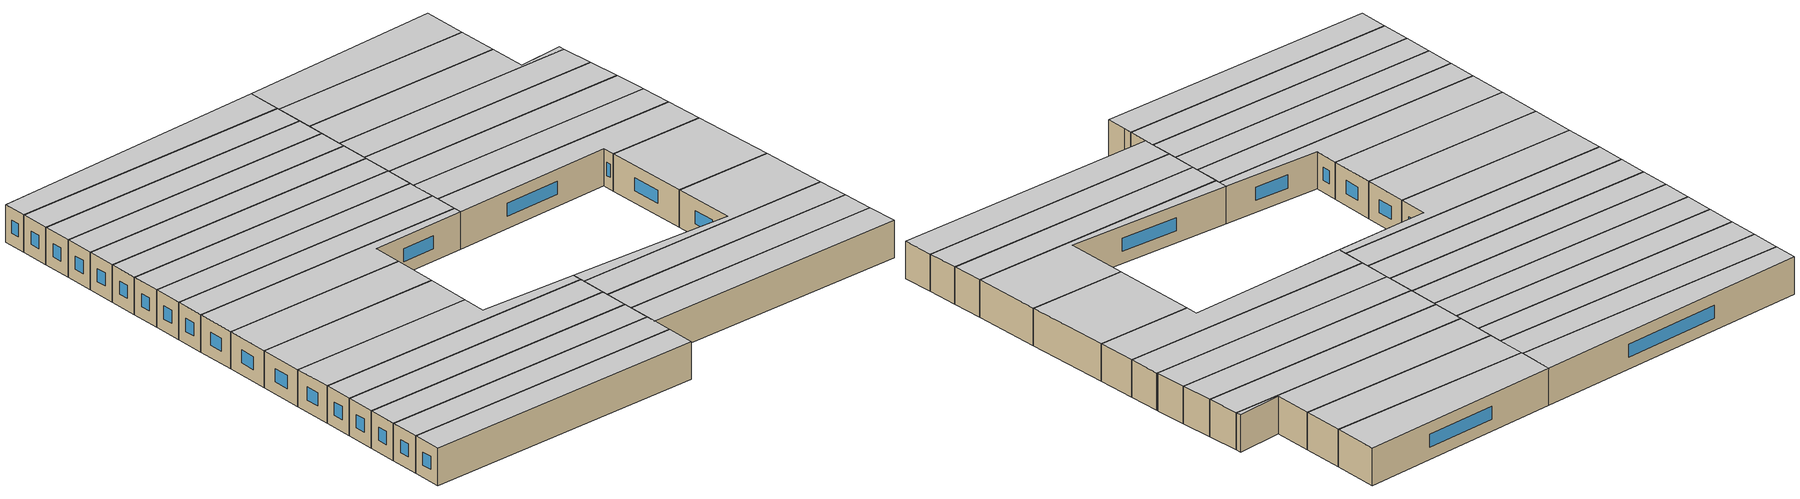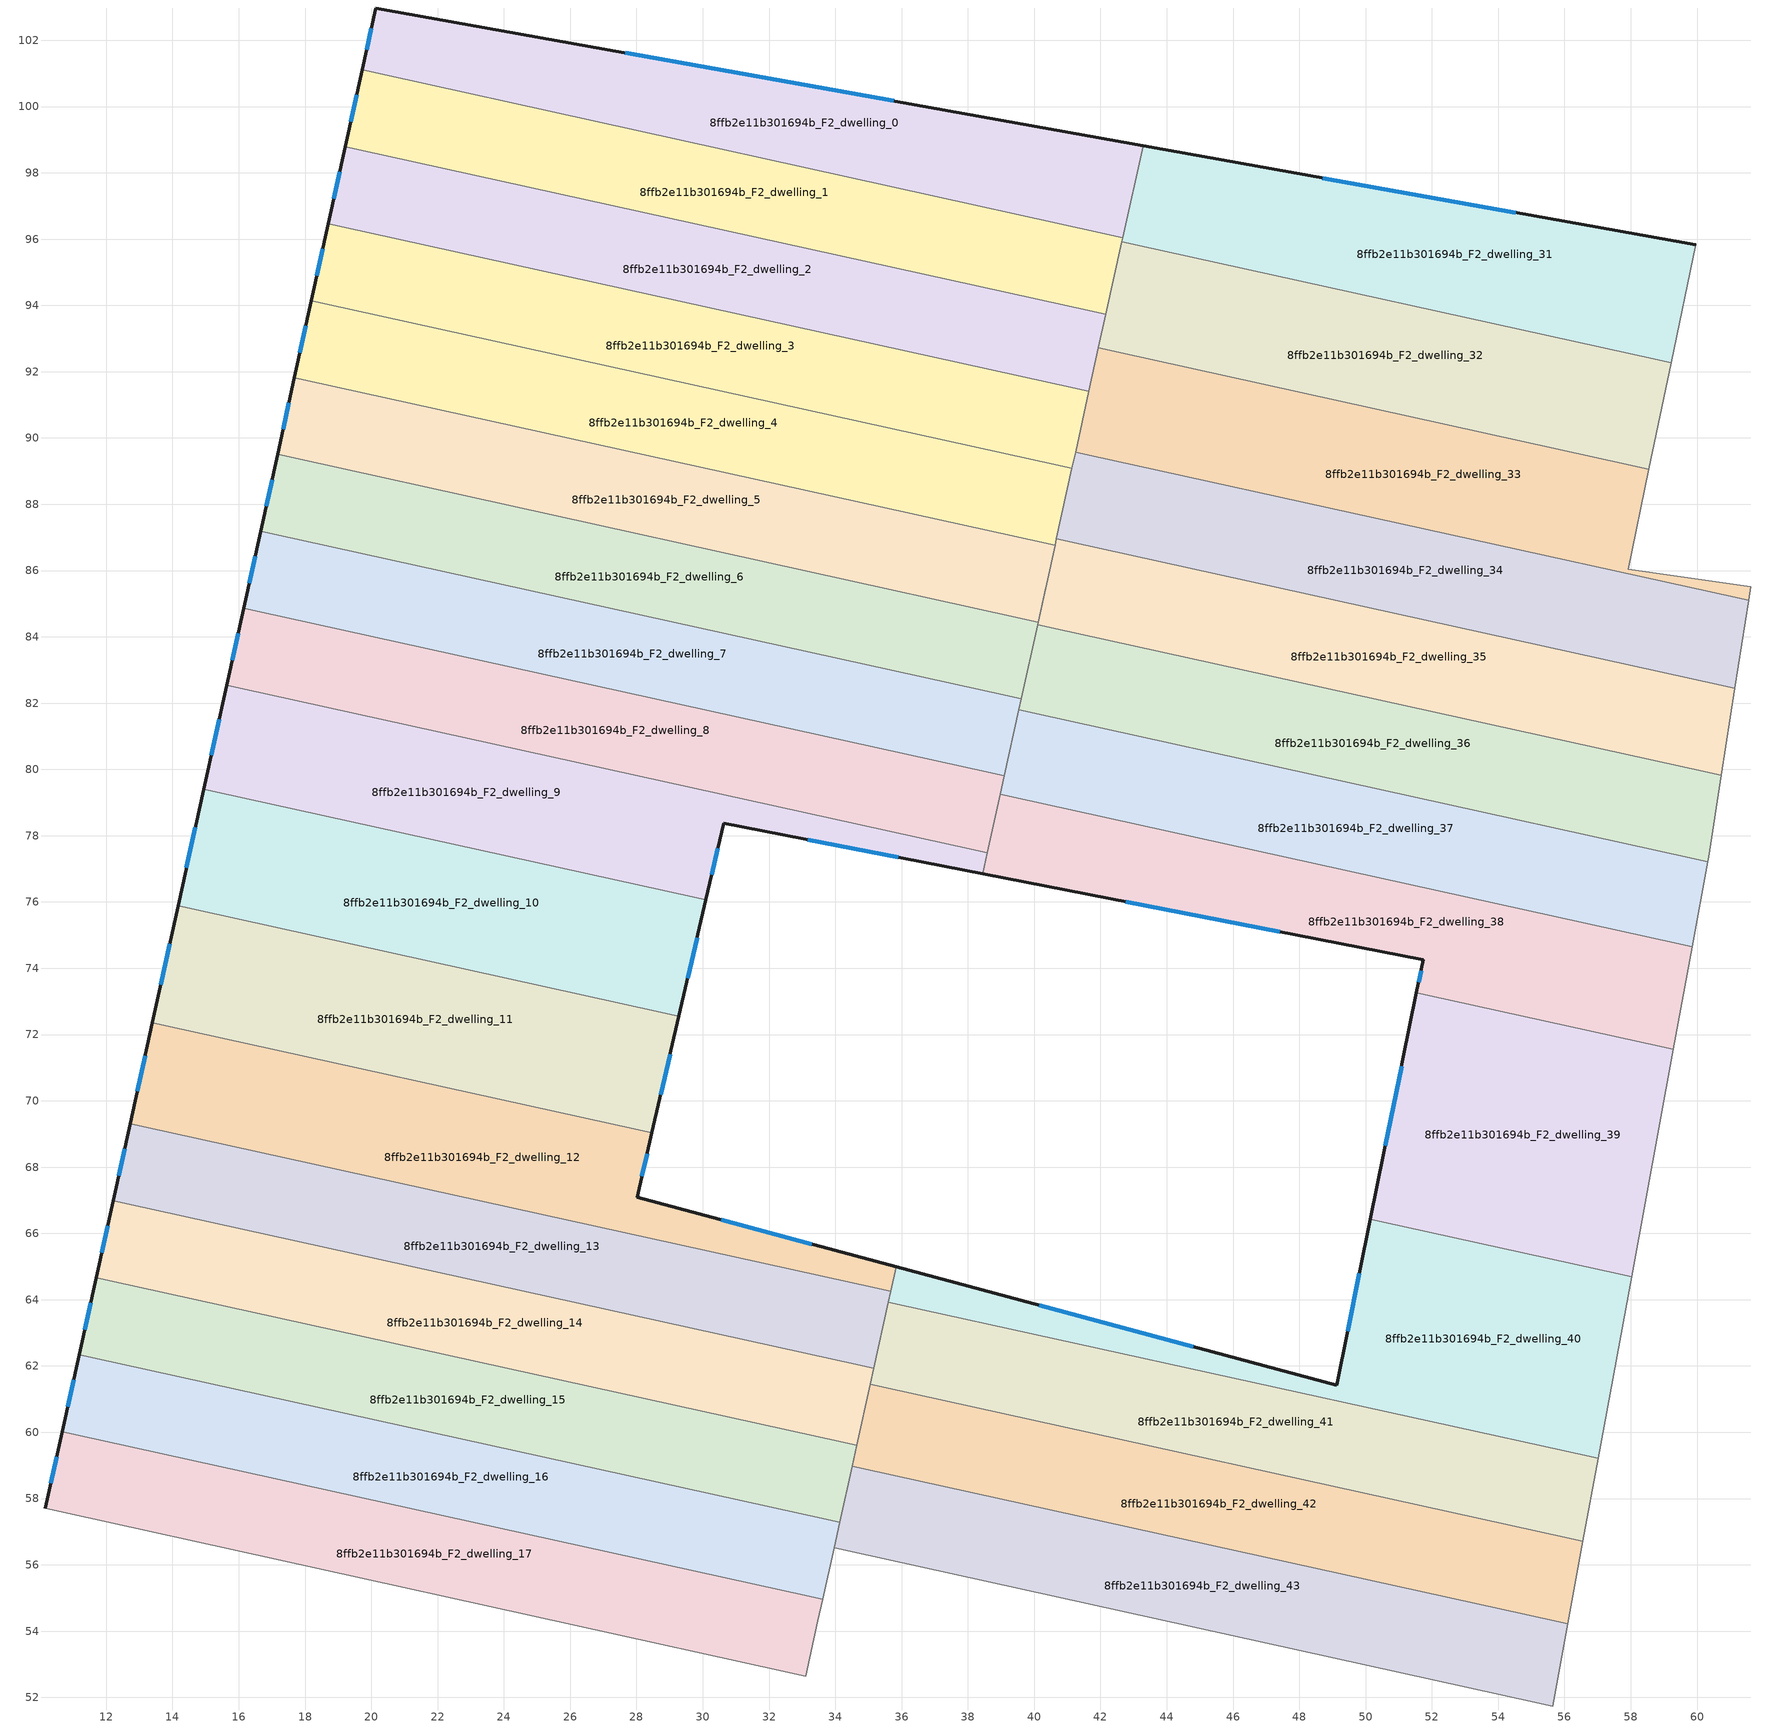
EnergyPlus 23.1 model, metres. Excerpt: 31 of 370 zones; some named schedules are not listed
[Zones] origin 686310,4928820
8ffb2e11b301694b_F2_dwelling_0
 floor to 8ffb2e11b301694b_F1_dwelling_0 (EU_floor_Construction): 43.29,98.82 42.68,96.05 19.73,101.1 20.14,102.97 z6
 wall outside (EU_wall_Construction): 43.29,98.82 20.14,102.97 19.73,101.1 z6:9
 wall to 8ffb2e11b301694b_F2_dwelling_1 (EU_wall_Construction): 19.73,101.1 42.68,96.05 z6:9
 wall to 8ffb2e11b301694b_F2_dwelling_31 (EU_wall_Construction): 42.68,96.05 43.29,98.82 z6:9
 window (EU_Window_Construction): 20.01,102.37 19.86,101.71 / 35.76,100.17 27.67,101.62 z6.98:8.02
 ceiling to 8ffb2e11b301694b_F3_dwelling_0 (EU_floor_Construction): 42.68,96.05 43.29,98.82 20.14,102.97 19.73,101.1 z9
8ffb2e11b301694b_F2_dwelling_1
 floor to 8ffb2e11b301694b_F1_dwelling_1 (EU_floor_Construction): 42.68,96.05 42.16,93.73 19.22,98.78 19.73,101.1 z6
 wall outside (EU_wall_Construction): 19.73,101.1 19.22,98.78 z6:9
 wall to 8ffb2e11b301694b_F2_dwelling_2 (EU_wall_Construction): 19.22,98.78 42.16,93.73 z6:9
 wall to 8ffb2e11b301694b_F2_dwelling_32 (EU_wall_Construction): 42.16,93.73 42.65,95.92 z6:9
 wall to 8ffb2e11b301694b_F2_dwelling_31 (EU_wall_Construction): 42.65,95.92 42.67,96.05 z6:9
 window (EU_Window_Construction): 19.56,100.35 19.38,99.54 z6.98:8.02
 ceiling to 8ffb2e11b301694b_F3_dwelling_1 (EU_floor_Construction): 42.16,93.73 42.68,96.05 19.73,101.1 19.22,98.78 z9
8ffb2e11b301694b_F2_dwelling_10
 floor to 8ffb2e11b301694b_F1_dwelling_10 (EU_floor_Construction): 30.09,76.07 29.28,72.55 14.17,75.88 14.95,79.4 z6
 wall outside (EU_wall_Construction): 14.95,79.4 14.17,75.88 / 29.28,72.55 30.09,76.07 z6:9
 wall to 8ffb2e11b301694b_F2_dwelling_11 (EU_wall_Construction): 14.17,75.88 29.28,72.55 z6:9
 wall to 8ffb2e11b301694b_F2_dwelling_9 (EU_wall_Construction): 30.09,76.07 14.95,79.4 z6:9
 window (EU_Window_Construction): 14.69,78.26 14.42,77.03 / 29.55,73.7 29.83,74.92 z6.98:8.02
 ceiling to 8ffb2e11b301694b_F3_dwelling_10 (EU_floor_Construction): 29.28,72.55 30.09,76.07 14.95,79.4 14.17,75.88 z9
8ffb2e11b301694b_F2_dwelling_11
 floor to 8ffb2e11b301694b_F1_dwelling_11 (EU_floor_Construction): 29.28,72.55 28.47,69.03 13.39,72.36 14.17,75.88 z6
 wall outside (EU_wall_Construction): 14.17,75.88 13.39,72.36 / 28.47,69.03 29.28,72.55 z6:9
 wall to 8ffb2e11b301694b_F2_dwelling_12 (EU_wall_Construction): 13.39,72.36 28.47,69.03 z6:9
 window (EU_Window_Construction): 13.92,74.74 13.65,73.5 / 28.73,70.18 29.02,71.41 z6.98:8.02
 ceiling to 8ffb2e11b301694b_F3_dwelling_11 (EU_floor_Construction): 28.47,69.03 29.28,72.55 14.17,75.88 13.39,72.36 z9
8ffb2e11b301694b_F2_dwelling_12
 floor to 8ffb2e11b301694b_F1_dwelling_12 (EU_floor_Construction): 35.83,64.99 35.67,64.25 12.72,69.3 13.39,72.36 28.47,69.03 28.02,67.09 z6
 wall outside (EU_wall_Construction): 35.83,64.99 28.02,67.09 28.47,69.03 / 13.39,72.36 12.72,69.3 z6:9
 wall to 8ffb2e11b301694b_F2_dwelling_13 (EU_wall_Construction): 12.72,69.3 35.67,64.25 z6:9
 wall to 8ffb2e11b301694b_F2_dwelling_40 (EU_wall_Construction): 35.67,64.25 35.83,64.99 z6:9
 window (EU_Window_Construction): 33.29,65.68 30.56,66.41 / 13.18,71.36 12.94,70.3 / 28.16,67.73 28.32,68.4 z6.98:8.02
 ceiling to 8ffb2e11b301694b_F3_dwelling_12 (EU_floor_Construction): 35.67,64.25 35.83,64.99 28.02,67.09 28.47,69.03 13.39,72.36 12.72,69.3 z9
8ffb2e11b301694b_F2_dwelling_13
 floor to 8ffb2e11b301694b_F1_dwelling_13 (EU_floor_Construction): 35.67,64.25 35.16,61.93 12.21,66.98 12.72,69.3 z6
 wall outside (EU_wall_Construction): 12.72,69.3 12.21,66.98 z6:9
 wall to 8ffb2e11b301694b_F2_dwelling_14 (EU_wall_Construction): 12.21,66.98 35.16,61.93 z6:9
 wall to 8ffb2e11b301694b_F2_dwelling_41 (EU_wall_Construction): 35.16,61.93 35.6,63.93 z6:9
 wall to 8ffb2e11b301694b_F2_dwelling_40 (EU_wall_Construction): 35.6,63.93 35.67,64.25 z6:9
 window (EU_Window_Construction): 12.56,68.55 12.38,67.74 z6.98:8.02
 ceiling to 8ffb2e11b301694b_F3_dwelling_13 (EU_floor_Construction): 35.16,61.93 35.67,64.25 12.72,69.3 12.21,66.98 z9
8ffb2e11b301694b_F2_dwelling_14
 floor to 8ffb2e11b301694b_F1_dwelling_14 (EU_floor_Construction): 35.16,61.93 34.65,59.61 11.7,64.66 12.21,66.98 z6
 wall outside (EU_wall_Construction): 12.21,66.98 11.7,64.66 z6:9
 wall to 8ffb2e11b301694b_F2_dwelling_15 (EU_wall_Construction): 11.7,64.66 34.65,59.61 z6:9
 wall to 8ffb2e11b301694b_F2_dwelling_42 (EU_wall_Construction): 34.65,59.61 35.05,61.45 z6:9
 wall to 8ffb2e11b301694b_F2_dwelling_41 (EU_wall_Construction): 35.05,61.45 35.16,61.93 z6:9
 window (EU_Window_Construction): 12.04,66.23 11.87,65.42 z6.98:8.02
 ceiling to 8ffb2e11b301694b_F3_dwelling_14 (EU_floor_Construction): 34.65,59.61 35.16,61.93 12.21,66.98 11.7,64.66 z9
8ffb2e11b301694b_F2_dwelling_15
 floor to 8ffb2e11b301694b_F1_dwelling_15 (EU_floor_Construction): 34.65,59.61 34.13,57.29 11.19,62.34 11.7,64.66 z6
 wall outside (EU_wall_Construction): 11.7,64.66 11.19,62.34 z6:9
 wall to 8ffb2e11b301694b_F2_dwelling_16 (EU_wall_Construction): 11.19,62.34 34.13,57.29 z6:9
 wall to 8ffb2e11b301694b_F2_dwelling_43 (EU_wall_Construction): 34.13,57.29 34.51,58.98 z6:9
 wall to 8ffb2e11b301694b_F2_dwelling_42 (EU_wall_Construction): 34.51,58.98 34.65,59.61 z6:9
 window (EU_Window_Construction): 11.53,63.91 11.35,63.1 z6.98:8.02
 ceiling to 8ffb2e11b301694b_F3_dwelling_15 (EU_floor_Construction): 34.13,57.29 34.65,59.61 11.7,64.66 11.19,62.34 z9
8ffb2e11b301694b_F2_dwelling_16
 floor to 8ffb2e11b301694b_F1_dwelling_16 (EU_floor_Construction): 34.13,57.29 33.62,54.97 10.68,60.02 11.19,62.34 z6
 wall outside (EU_wall_Construction): 11.19,62.34 10.68,60.02 z6:9
 wall to 8ffb2e11b301694b_F2_dwelling_17 (EU_wall_Construction): 10.68,60.02 33.62,54.97 z6:9
 wall to 8ffb2e11b301694b_F2_dwelling_44 (EU_wall_Construction): 33.62,54.97 33.96,56.52 z6:9
 wall to 8ffb2e11b301694b_F2_dwelling_43 (EU_wall_Construction): 33.97,56.52 34.13,57.29 z6:9
 window (EU_Window_Construction): 11.02,61.59 10.84,60.78 z6.98:8.02
 ceiling to 8ffb2e11b301694b_F3_dwelling_16 (EU_floor_Construction): 33.62,54.97 34.13,57.29 11.19,62.34 10.68,60.02 z9
8ffb2e11b301694b_F2_dwelling_17
 floor to 8ffb2e11b301694b_F1_dwelling_17 (EU_floor_Construction): 33.62,54.97 33.11,52.65 10.17,57.7 10.68,60.02 z6
 wall outside (EU_wall_Construction): 10.68,60.02 10.17,57.7 z6:9
 wall to 8ffb2e11b301694b_F2_dwelling_18 (EU_wall_Construction): 10.17,57.7 33.11,52.65 z6:9
 wall to 8ffb2e11b301694b_F2_dwelling_45 (EU_wall_Construction): 33.11,52.65 33.48,54.31 z6:9
 wall to 8ffb2e11b301694b_F2_dwelling_44 (EU_wall_Construction): 33.48,54.31 33.62,54.97 z6:9
 window (EU_Window_Construction): 10.51,59.27 10.33,58.46 z6.98:8.02
 ceiling to 8ffb2e11b301694b_F3_dwelling_17 (EU_floor_Construction): 33.11,52.65 33.62,54.97 10.68,60.02 10.17,57.7 z9
8ffb2e11b301694b_F2_dwelling_2
 floor to 8ffb2e11b301694b_F1_dwelling_2 (EU_floor_Construction): 42.16,93.73 41.65,91.41 18.7,96.46 19.22,98.78 z6
 wall outside (EU_wall_Construction): 19.22,98.78 18.7,96.46 z6:9
 wall to 8ffb2e11b301694b_F2_dwelling_3 (EU_wall_Construction): 18.7,96.46 41.65,91.41 z6:9
 wall to 8ffb2e11b301694b_F2_dwelling_33 (EU_wall_Construction): 41.65,91.41 41.94,92.72 z6:9
 wall to 8ffb2e11b301694b_F2_dwelling_32 (EU_wall_Construction): 41.94,92.72 42.16,93.73 z6:9
 window (EU_Window_Construction): 19.05,98.03 18.87,97.22 z6.98:8.02
 ceiling to 8ffb2e11b301694b_F3_dwelling_2 (EU_floor_Construction): 41.65,91.41 42.16,93.73 19.22,98.78 18.7,96.46 z9
8ffb2e11b301694b_F2_dwelling_3
 floor to 8ffb2e11b301694b_F1_dwelling_3 (EU_floor_Construction): 41.65,91.41 41.14,89.09 18.19,94.14 18.7,96.46 z6
 wall outside (EU_wall_Construction): 18.7,96.46 18.19,94.14 z6:9
 wall to 8ffb2e11b301694b_F2_dwelling_4 (EU_wall_Construction): 18.19,94.14 41.14,89.09 z6:9
 wall to 8ffb2e11b301694b_F2_dwelling_34 (EU_wall_Construction): 41.14,89.09 41.25,89.57 z6:9
 wall to 8ffb2e11b301694b_F2_dwelling_33 (EU_wall_Construction): 41.25,89.57 41.65,91.41 z6:9
 window (EU_Window_Construction): 18.54,95.71 18.36,94.9 z6.98:8.02
 ceiling to 8ffb2e11b301694b_F3_dwelling_3 (EU_floor_Construction): 41.14,89.09 41.65,91.41 18.7,96.46 18.19,94.14 z9
8ffb2e11b301694b_F2_dwelling_31
 floor to 8ffb2e11b301694b_F1_dwelling_31 (EU_floor_Construction): 59.96,95.82 59.22,92.27 42.65,95.92 43.29,98.82 z6
 wall outside (EU_wall_Construction): 59.96,95.82 43.29,98.82 z6:9
 wall to 8ffb2e11b301694b_F2_dwelling_32 (EU_wall_Construction): 42.65,95.92 59.22,92.27 z6:9
 wall adiabatic (EU_wall_Construction): 59.22,92.27 59.96,95.82 z6:9
 window (EU_Window_Construction): 54.54,96.8 48.71,97.84 z6.98:8.02
 ceiling to 8ffb2e11b301694b_F3_dwelling_31 (EU_floor_Construction): 59.22,92.27 59.96,95.82 43.29,98.82 42.65,95.92 z9
8ffb2e11b301694b_F2_dwelling_32
 floor to 8ffb2e11b301694b_F1_dwelling_32 (EU_floor_Construction): 59.22,92.27 58.55,89.06 41.94,92.72 42.65,95.92 z6
 wall to 8ffb2e11b301694b_F2_dwelling_33 (EU_wall_Construction): 41.94,92.72 58.55,89.06 z6:9
 wall adiabatic (EU_wall_Construction): 58.55,89.06 59.22,92.27 z6:9
 ceiling to 8ffb2e11b301694b_F3_dwelling_32 (EU_floor_Construction): 58.55,89.06 59.22,92.27 42.65,95.92 41.94,92.72 z9
8ffb2e11b301694b_F2_dwelling_33
 floor to 8ffb2e11b301694b_F1_dwelling_33 (EU_floor_Construction): 58.55,89.06 57.92,86.03 61.62,85.51 61.55,85.1 41.25,89.57 41.94,92.72 z6
 wall adiabatic (EU_wall_Construction): 61.55,85.1 61.62,85.51 57.92,86.03 58.55,89.06 z6:9
 wall to 8ffb2e11b301694b_F2_dwelling_34 (EU_wall_Construction): 41.25,89.57 61.55,85.1 z6:9
 ceiling to 8ffb2e11b301694b_F3_dwelling_33 (EU_floor_Construction): 61.55,85.1 61.62,85.51 57.92,86.03 58.55,89.06 41.94,92.72 41.25,89.57 z9
8ffb2e11b301694b_F2_dwelling_34
 floor to 8ffb2e11b301694b_F1_dwelling_34 (EU_floor_Construction): 61.55,85.1 61.14,82.45 40.67,86.96 41.25,89.57 z6
 wall to 8ffb2e11b301694b_F2_dwelling_35 (EU_wall_Construction): 40.67,86.96 61.14,82.45 z6:9
 wall adiabatic (EU_wall_Construction): 61.14,82.45 61.55,85.1 z6:9
 wall to 8ffb2e11b301694b_F2_dwelling_4 (EU_wall_Construction): 41.14,89.09 40.67,86.96 z6:9
 ceiling to 8ffb2e11b301694b_F3_dwelling_34 (EU_floor_Construction): 61.14,82.45 61.55,85.1 41.25,89.57 40.67,86.96 z9
8ffb2e11b301694b_F2_dwelling_35
 floor to 8ffb2e11b301694b_F1_dwelling_35 (EU_floor_Construction): 61.14,82.45 60.74,79.82 40.1,84.37 40.67,86.96 z6
 wall to 8ffb2e11b301694b_F2_dwelling_36 (EU_wall_Construction): 40.1,84.37 60.74,79.82 z6:9
 wall adiabatic (EU_wall_Construction): 60.74,79.82 61.14,82.45 z6:9
 wall to 8ffb2e11b301694b_F2_dwelling_5 (EU_wall_Construction): 40.63,86.77 40.12,84.45 z6:9
 wall to 8ffb2e11b301694b_F2_dwelling_6 (EU_wall_Construction): 40.12,84.45 40.1,84.37 z6:9
 wall to 8ffb2e11b301694b_F2_dwelling_4 (EU_wall_Construction): 40.67,86.96 40.63,86.77 z6:9
 ceiling to 8ffb2e11b301694b_F3_dwelling_35 (EU_floor_Construction): 60.74,79.82 61.14,82.45 40.67,86.96 40.1,84.37 z9
8ffb2e11b301694b_F2_dwelling_36
 floor to 8ffb2e11b301694b_F1_dwelling_36 (EU_floor_Construction): 60.74,79.82 60.36,77.36 60.33,77.22 39.54,81.8 40.1,84.37 z6
 wall adiabatic (EU_wall_Construction): 60.33,77.22 60.36,77.36 60.74,79.82 z6:9
 wall to 8ffb2e11b301694b_F2_dwelling_37 (EU_wall_Construction): 39.54,81.8 60.33,77.22 z6:9
 wall to 8ffb2e11b301694b_F2_dwelling_6 (EU_wall_Construction): 40.1,84.37 39.61,82.13 z6:9
 wall to 8ffb2e11b301694b_F2_dwelling_7 (EU_wall_Construction): 39.61,82.13 39.54,81.8 z6:9
 ceiling to 8ffb2e11b301694b_F3_dwelling_36 (EU_floor_Construction): 60.33,77.22 60.36,77.36 60.74,79.82 40.1,84.37 39.54,81.8 z9
8ffb2e11b301694b_F2_dwelling_37
 floor to 8ffb2e11b301694b_F1_dwelling_37 (EU_floor_Construction): 60.33,77.22 59.86,74.64 38.97,79.25 39.54,81.8 z6
 wall to 8ffb2e11b301694b_F2_dwelling_38 (EU_wall_Construction): 38.97,79.25 59.86,74.64 z6:9
 wall adiabatic (EU_wall_Construction): 59.86,74.64 60.33,77.22 z6:9
 wall to 8ffb2e11b301694b_F2_dwelling_7 (EU_wall_Construction): 39.54,81.8 39.1,79.81 z6:9
 wall to 8ffb2e11b301694b_F2_dwelling_8 (EU_wall_Construction): 39.1,79.81 38.97,79.25 z6:9
 ceiling to 8ffb2e11b301694b_F3_dwelling_37 (EU_floor_Construction): 59.86,74.64 60.33,77.22 39.54,81.8 38.97,79.25 z9
8ffb2e11b301694b_F2_dwelling_38
 floor to 8ffb2e11b301694b_F1_dwelling_38 (EU_floor_Construction): 59.86,74.64 59.29,71.55 51.54,73.26 51.74,74.25 38.44,76.85 38.97,79.25 z6
 wall outside (EU_wall_Construction): 38.44,76.85 51.74,74.25 51.54,73.26 z6:9
 wall adiabatic (EU_wall_Construction): 59.29,71.55 59.86,74.64 z6:9
 wall to 8ffb2e11b301694b_F2_dwelling_39 (EU_wall_Construction): 51.54,73.26 59.29,71.55 z6:9
 wall to 8ffb2e11b301694b_F2_dwelling_8 (EU_wall_Construction): 38.97,79.25 38.58,77.48 z6:9
 wall to 8ffb2e11b301694b_F2_dwelling_9 (EU_wall_Construction): 38.58,77.48 38.44,76.85 z6:9
 window (EU_Window_Construction): 51.67,73.93 51.6,73.58 / 42.77,76.01 47.41,75.1 z6.98:8.02
 ceiling to 8ffb2e11b301694b_F3_dwelling_38 (EU_floor_Construction): 59.29,71.55 59.86,74.64 38.97,79.25 38.44,76.85 51.74,74.25 51.54,73.26 z9
8ffb2e11b301694b_F2_dwelling_39
 floor to 8ffb2e11b301694b_F1_dwelling_39 (EU_floor_Construction): 59.29,71.55 58.03,64.69 50.15,66.42 51.54,73.26 z6
 wall outside (EU_wall_Construction): 51.54,73.26 50.15,66.42 z6:9
 wall to 8ffb2e11b301694b_F2_dwelling_40 (EU_wall_Construction): 50.15,66.42 58.03,64.69 z6:9
 wall adiabatic (EU_wall_Construction): 58.03,64.69 59.29,71.55 z6:9
 window (EU_Window_Construction): 51.08,71.04 50.6,68.65 z6.98:8.02
 ceiling to 8ffb2e11b301694b_F3_dwelling_39 (EU_floor_Construction): 58.03,64.69 59.29,71.55 51.54,73.26 50.15,66.42 z9
8ffb2e11b301694b_F2_dwelling_4
 floor to 8ffb2e11b301694b_F1_dwelling_4 (EU_floor_Construction): 41.14,89.09 40.63,86.77 17.68,91.82 18.19,94.14 z6
 wall outside (EU_wall_Construction): 18.19,94.14 17.68,91.82 z6:9
 wall to 8ffb2e11b301694b_F2_dwelling_5 (EU_wall_Construction): 17.68,91.82 40.63,86.77 z6:9
 window (EU_Window_Construction): 18.03,93.39 17.85,92.58 z6.98:8.02
 ceiling to 8ffb2e11b301694b_F3_dwelling_4 (EU_floor_Construction): 40.63,86.77 41.14,89.09 18.19,94.14 17.68,91.82 z9
8ffb2e11b301694b_F2_dwelling_40
 floor to 8ffb2e11b301694b_F1_dwelling_40 (EU_floor_Construction): 58.03,64.69 57.02,59.21 35.6,63.93 35.83,64.99 49.13,61.42 50.15,66.42 z6
 wall outside (EU_wall_Construction): 50.15,66.42 49.13,61.42 35.83,64.99 z6:9
 wall adiabatic (EU_wall_Construction): 57.02,59.21 58.03,64.69 z6:9
 wall to 8ffb2e11b301694b_F2_dwelling_41 (EU_wall_Construction): 35.6,63.93 57.02,59.21 z6:9
 window (EU_Window_Construction): 44.8,62.58 40.16,63.83 / 49.81,64.8 49.46,63.04 z6.98:8.02
 ceiling to 8ffb2e11b301694b_F3_dwelling_40 (EU_floor_Construction): 57.02,59.21 58.03,64.69 50.15,66.42 49.13,61.42 35.83,64.99 35.6,63.93 z9
8ffb2e11b301694b_F2_dwelling_41
 floor to 8ffb2e11b301694b_F1_dwelling_41 (EU_floor_Construction): 57.02,59.21 56.56,56.71 35.05,61.45 35.6,63.93 z6
 wall to 8ffb2e11b301694b_F2_dwelling_42 (EU_wall_Construction): 35.05,61.45 56.56,56.71 z6:9
 wall adiabatic (EU_wall_Construction): 56.56,56.71 57.02,59.21 z6:9
 ceiling to 8ffb2e11b301694b_F3_dwelling_41 (EU_floor_Construction): 56.56,56.71 57.02,59.21 35.6,63.93 35.05,61.45 z9
8ffb2e11b301694b_F2_dwelling_42
 floor to 8ffb2e11b301694b_F1_dwelling_42 (EU_floor_Construction): 56.56,56.71 56.1,54.22 34.51,58.98 35.05,61.45 z6
 wall to 8ffb2e11b301694b_F2_dwelling_43 (EU_wall_Construction): 34.51,58.98 56.1,54.22 z6:9
 wall adiabatic (EU_wall_Construction): 56.1,54.22 56.56,56.71 z6:9
 ceiling to 8ffb2e11b301694b_F3_dwelling_42 (EU_floor_Construction): 56.1,54.22 56.56,56.71 35.05,61.45 34.51,58.98 z9
8ffb2e11b301694b_F2_dwelling_43
 floor to 8ffb2e11b301694b_F1_dwelling_43 (EU_floor_Construction): 56.1,54.22 55.65,51.74 33.96,56.52 34.51,58.98 z6
 wall to 8ffb2e11b301694b_F2_dwelling_44 (EU_wall_Construction): 33.96,56.52 55.65,51.74 z6:9
 wall adiabatic (EU_wall_Construction): 55.65,51.74 56.1,54.22 z6:9
 ceiling to 8ffb2e11b301694b_F3_dwelling_43 (EU_floor_Construction): 55.65,51.74 56.1,54.22 34.51,58.98 33.96,56.52 z9
8ffb2e11b301694b_F2_dwelling_5
 floor to 8ffb2e11b301694b_F1_dwelling_5 (EU_floor_Construction): 40.63,86.77 40.12,84.45 17.17,89.5 17.68,91.82 z6
 wall outside (EU_wall_Construction): 17.68,91.82 17.17,89.5 z6:9
 wall to 8ffb2e11b301694b_F2_dwelling_6 (EU_wall_Construction): 17.17,89.5 40.12,84.45 z6:9
 window (EU_Window_Construction): 17.52,91.07 17.34,90.26 z6.98:8.02
 ceiling to 8ffb2e11b301694b_F3_dwelling_5 (EU_floor_Construction): 40.12,84.45 40.63,86.77 17.68,91.82 17.17,89.5 z9
8ffb2e11b301694b_F2_dwelling_6
 floor to 8ffb2e11b301694b_F1_dwelling_6 (EU_floor_Construction): 40.35,85.48 39.61,82.12 16.66,87.18 17.17,89.5 40.12,84.45 z6
 wall outside (EU_wall_Construction): 17.17,89.5 16.66,87.18 z6:9
 wall to 8ffb2e11b301694b_F2_dwelling_7 (EU_wall_Construction): 16.66,87.18 39.61,82.12 z6:9
 wall adiabatic (EU_wall_Construction): 40.35,85.48 40.12,84.45 40.35,85.48 z6:9
 window (EU_Window_Construction): 17,88.75 16.83,87.94 z6.98:8.02
 ceiling to 8ffb2e11b301694b_F3_dwelling_6 (EU_floor_Construction): 39.61,82.12 40.35,85.48 40.12,84.45 17.17,89.5 16.66,87.18 z9
8ffb2e11b301694b_F2_dwelling_7
 floor to 8ffb2e11b301694b_F1_dwelling_7 (EU_floor_Construction): 39.61,82.12 39.1,79.8 16.15,84.86 16.66,87.18 z6
 wall outside (EU_wall_Construction): 16.66,87.18 16.15,84.86 z6:9
 wall to 8ffb2e11b301694b_F2_dwelling_8 (EU_wall_Construction): 16.15,84.86 39.1,79.8 z6:9
 window (EU_Window_Construction): 16.49,86.43 16.32,85.62 z6.98:8.02
 ceiling to 8ffb2e11b301694b_F3_dwelling_7 (EU_floor_Construction): 39.1,79.8 39.61,82.12 16.66,87.18 16.15,84.86 z9
8ffb2e11b301694b_F2_dwelling_8
 floor to 8ffb2e11b301694b_F1_dwelling_8 (EU_floor_Construction): 39.1,79.8 38.58,77.49 15.64,82.54 16.15,84.86 z6
 wall outside (EU_wall_Construction): 16.15,84.86 15.64,82.54 z6:9
 wall to 8ffb2e11b301694b_F2_dwelling_9 (EU_wall_Construction): 15.64,82.54 38.58,77.49 z6:9
 window (EU_Window_Construction): 15.98,84.11 15.8,83.3 z6.98:8.02
 ceiling to 8ffb2e11b301694b_F3_dwelling_8 (EU_floor_Construction): 38.58,77.49 39.1,79.8 16.15,84.86 15.64,82.54 z9
8ffb2e11b301694b_F2_dwelling_9
 floor to 8ffb2e11b301694b_F1_dwelling_9 (EU_floor_Construction): 38.58,77.49 38.44,76.85 30.63,78.38 30.09,76.07 14.95,79.4 15.64,82.54 z6
 wall outside (EU_wall_Construction): 30.09,76.07 30.63,78.38 38.44,76.85 / 15.64,82.54 14.95,79.4 z6:9
 window (EU_Window_Construction): 33.17,77.88 35.9,77.35 / 30.27,76.82 30.45,77.62 / 15.41,81.52 15.17,80.42 z6.98:8.02
 ceiling to 8ffb2e11b301694b_F3_dwelling_9 (EU_floor_Construction): 38.44,76.85 38.58,77.49 15.64,82.54 14.95,79.4 30.09,76.07 30.63,78.38 z9
[Building]
EU S2 Campaign: North Axis=0; Terrain=City; Solar Distribution=FullExterior
[Site:Location]
Bologna: Latitude=44.5; Longitude=11.25; Time Zone=1; Elevation=37
[SizingPeriod:WeatherFileDays]
AnnualSizingPeriod: Begin Month=1; Begin Day of Month=1; End Month=12; End Day of Month=31; Day of Week for Start Day=Monday; Use Weather File Daylight Saving Period=No; Use Weather File Rain and Snow Indicators=No
[MATERIAL]
EU_InternalMass_Material: Roughness=MediumRough; Thickness=0.1; Conductivity=1; Density=1800; Specific Heat=900; Thermal Absorptance=0.9; Solar Absorptance=0.7; Visible Absorptance=0.7
[MATERIAL:NOMASS] Roughness=MediumRough; Thermal Absorptance=0.9; Solar Absorptance=0.7; Visible Absorptance=0.7
Name | Thermal Resistance
EU_wall_NoMass | 0.905828
EU_floor_NoMass | 0.67114
[WINDOWMATERIAL:SIMPLEGLAZINGSYSTEM]
EU_Window_SimpleGlazing: UFactor=4.52486; Solar Heat Gain Coefficient=0.85; Visible Transmittance=0.85
[CONSTRUCTION]
EU_wall_Construction: EU_wall_NoMass
EU_floor_Construction: EU_floor_NoMass
EU_Window_Construction: EU_Window_SimpleGlazing
EU_InternalMass_Construction: EU_InternalMass_Material
[ZONE] Type=1; Multiplier=1; Ceiling Height=autocalculate; Floor Area=autocalculate; Part of Total Floor Area=Yes
Name | Volume
8ffb2e11b301694b_F2_dwelling_0 | 167.504
8ffb2e11b301694b_F2_dwelling_1 | 167.473
8ffb2e11b301694b_F2_dwelling_10 | 167.52
8ffb2e11b301694b_F2_dwelling_11; 8ffb2e11b301694b_F2_dwelling_34 | 167.483
8ffb2e11b301694b_F2_dwelling_12 | 167.527
8ffb2e11b301694b_F2_dwelling_13 | 167.454
8ffb2e11b301694b_F2_dwelling_14 | 167.539
8ffb2e11b301694b_F2_dwelling_15 | 167.455
8ffb2e11b301694b_F2_dwelling_16; 8ffb2e11b301694b_F2_dwelling_17 | 167.489
8ffb2e11b301694b_F2_dwelling_2 | 167.497
8ffb2e11b301694b_F2_dwelling_3 | 167.542
8ffb2e11b301694b_F2_dwelling_31 | 167.501
8ffb2e11b301694b_F2_dwelling_32 | 167.456
8ffb2e11b301694b_F2_dwelling_33 | 167.521
8ffb2e11b301694b_F2_dwelling_35 | 167.506
8ffb2e11b301694b_F2_dwelling_36 | 167.494
8ffb2e11b301694b_F2_dwelling_37 | 167.446
8ffb2e11b301694b_F2_dwelling_38 | 167.519
8ffb2e11b301694b_F2_dwelling_39 | 167.493
8ffb2e11b301694b_F2_dwelling_4 | 167.469
8ffb2e11b301694b_F2_dwelling_40 | 167.492
8ffb2e11b301694b_F2_dwelling_41 | 167.522
8ffb2e11b301694b_F2_dwelling_42 | 167.448
8ffb2e11b301694b_F2_dwelling_43 | 167.514
8ffb2e11b301694b_F2_dwelling_5 | 167.472
8ffb2e11b301694b_F2_dwelling_6 | 167.534
8ffb2e11b301694b_F2_dwelling_7 | 167.461
8ffb2e11b301694b_F2_dwelling_8 | 167.467
8ffb2e11b301694b_F2_dwelling_9 | 167.502
[INTERNALMASS] Construction=EU_InternalMass_Construction
Name | Zone or ZoneList | Surface Area
8ffb2e11b301694b_F2_dwelling_0_EU_InternalMass | 8ffb2e11b301694b_F2_dwelling_0 | 55.8345
8ffb2e11b301694b_F2_dwelling_1_EU_InternalMass | 8ffb2e11b301694b_F2_dwelling_1 | 55.8249
8ffb2e11b301694b_F2_dwelling_2_EU_InternalMass | 8ffb2e11b301694b_F2_dwelling_2 | 55.8324
8ffb2e11b301694b_F2_dwelling_3_EU_InternalMass | 8ffb2e11b301694b_F2_dwelling_3 | 55.8473
8ffb2e11b301694b_F2_dwelling_4_EU_InternalMass | 8ffb2e11b301694b_F2_dwelling_4 | 55.823
8ffb2e11b301694b_F2_dwelling_5_EU_InternalMass | 8ffb2e11b301694b_F2_dwelling_5 | 55.8243
8ffb2e11b301694b_F2_dwelling_6_EU_InternalMass | 8ffb2e11b301694b_F2_dwelling_6 | 55.8448
8ffb2e11b301694b_F2_dwelling_7_EU_InternalMass | 8ffb2e11b301694b_F2_dwelling_7 | 55.8207
8ffb2e11b301694b_F2_dwelling_8_EU_InternalMass | 8ffb2e11b301694b_F2_dwelling_8 | 55.822
8ffb2e11b301694b_F2_dwelling_9_EU_InternalMass | 8ffb2e11b301694b_F2_dwelling_9 | 55.8342
8ffb2e11b301694b_F2_dwelling_10_EU_InternalMass | 8ffb2e11b301694b_F2_dwelling_10 | 55.84
8ffb2e11b301694b_F2_dwelling_11_EU_InternalMass | 8ffb2e11b301694b_F2_dwelling_11 | 55.8275
8ffb2e11b301694b_F2_dwelling_12_EU_InternalMass | 8ffb2e11b301694b_F2_dwelling_12 | 55.8426
8ffb2e11b301694b_F2_dwelling_13_EU_InternalMass | 8ffb2e11b301694b_F2_dwelling_13 | 55.8183
8ffb2e11b301694b_F2_dwelling_14_EU_InternalMass | 8ffb2e11b301694b_F2_dwelling_14 | 55.8463
8ffb2e11b301694b_F2_dwelling_15_EU_InternalMass | 8ffb2e11b301694b_F2_dwelling_15 | 55.8183
8ffb2e11b301694b_F2_dwelling_16_EU_InternalMass | 8ffb2e11b301694b_F2_dwelling_16 | 55.8296
8ffb2e11b301694b_F2_dwelling_17_EU_InternalMass | 8ffb2e11b301694b_F2_dwelling_17 | 55.8296
8ffb2e11b301694b_F2_dwelling_31_EU_InternalMass | 8ffb2e11b301694b_F2_dwelling_31 | 55.8337
8ffb2e11b301694b_F2_dwelling_32_EU_InternalMass | 8ffb2e11b301694b_F2_dwelling_32 | 55.8188
8ffb2e11b301694b_F2_dwelling_33_EU_InternalMass | 8ffb2e11b301694b_F2_dwelling_33 | 55.8407
8ffb2e11b301694b_F2_dwelling_34_EU_InternalMass | 8ffb2e11b301694b_F2_dwelling_34 | 55.8277
8ffb2e11b301694b_F2_dwelling_35_EU_InternalMass | 8ffb2e11b301694b_F2_dwelling_35 | 55.8355
8ffb2e11b301694b_F2_dwelling_36_EU_InternalMass | 8ffb2e11b301694b_F2_dwelling_36 | 55.831
8ffb2e11b301694b_F2_dwelling_37_EU_InternalMass | 8ffb2e11b301694b_F2_dwelling_37 | 55.815
8ffb2e11b301694b_F2_dwelling_38_EU_InternalMass | 8ffb2e11b301694b_F2_dwelling_38 | 55.8394
8ffb2e11b301694b_F2_dwelling_39_EU_InternalMass | 8ffb2e11b301694b_F2_dwelling_39 | 55.8311
8ffb2e11b301694b_F2_dwelling_40_EU_InternalMass | 8ffb2e11b301694b_F2_dwelling_40 | 55.8305
8ffb2e11b301694b_F2_dwelling_41_EU_InternalMass | 8ffb2e11b301694b_F2_dwelling_41 | 55.8411
8ffb2e11b301694b_F2_dwelling_42_EU_InternalMass | 8ffb2e11b301694b_F2_dwelling_42 | 55.816
8ffb2e11b301694b_F2_dwelling_43_EU_InternalMass | 8ffb2e11b301694b_F2_dwelling_43 | 55.8381
[OTHEREQUIPMENT] Fuel Type=Electricity; Design Level Calculation Method=Watts/Area; Power per Zone Floor Area=1; Fraction Latent=0; Fraction Radiant=0; Fraction Lost=0; Carbon Dioxide Generation Rate=0; EndUse Subcategory=EU_Step8_InternalGains
Name | Zone or ZoneList or Space or SpaceList | Schedule
EU_Step8_InternalGain_8ffb2e11b301694b_F2_dwelling_0_f000 | 8ffb2e11b301694b_F2_dwelling_0 | EU_Step8_GainSchedule_8ffb2e11b301694b_F2_dwelling_0_f000
EU_Step8_InternalGain_8ffb2e11b301694b_F2_dwelling_1_f000 | 8ffb2e11b301694b_F2_dwelling_1 | EU_Step8_GainSchedule_8ffb2e11b301694b_F2_dwelling_1_f000
EU_Step8_InternalGain_8ffb2e11b301694b_F2_dwelling_2_f000 | 8ffb2e11b301694b_F2_dwelling_2 | EU_Step8_GainSchedule_8ffb2e11b301694b_F2_dwelling_2_f000
EU_Step8_InternalGain_8ffb2e11b301694b_F2_dwelling_3_f000 | 8ffb2e11b301694b_F2_dwelling_3 | EU_Step8_GainSchedule_8ffb2e11b301694b_F2_dwelling_3_f000
EU_Step8_InternalGain_8ffb2e11b301694b_F2_dwelling_4_f000 | 8ffb2e11b301694b_F2_dwelling_4 | EU_Step8_GainSchedule_8ffb2e11b301694b_F2_dwelling_4_f000
EU_Step8_InternalGain_8ffb2e11b301694b_F2_dwelling_5_f000 | 8ffb2e11b301694b_F2_dwelling_5 | EU_Step8_GainSchedule_8ffb2e11b301694b_F2_dwelling_5_f000
EU_Step8_InternalGain_8ffb2e11b301694b_F2_dwelling_6_f000 | 8ffb2e11b301694b_F2_dwelling_6 | EU_Step8_GainSchedule_8ffb2e11b301694b_F2_dwelling_6_f000
EU_Step8_InternalGain_8ffb2e11b301694b_F2_dwelling_7_f000 | 8ffb2e11b301694b_F2_dwelling_7 | EU_Step8_GainSchedule_8ffb2e11b301694b_F2_dwelling_7_f000
EU_Step8_InternalGain_8ffb2e11b301694b_F2_dwelling_8_f000 | 8ffb2e11b301694b_F2_dwelling_8 | EU_Step8_GainSchedule_8ffb2e11b301694b_F2_dwelling_8_f000
EU_Step8_InternalGain_8ffb2e11b301694b_F2_dwelling_9_f000 | 8ffb2e11b301694b_F2_dwelling_9 | EU_Step8_GainSchedule_8ffb2e11b301694b_F2_dwelling_9_f000
EU_Step8_InternalGain_8ffb2e11b301694b_F2_dwelling_10_f000 | 8ffb2e11b301694b_F2_dwelling_10 | EU_Step8_GainSchedule_8ffb2e11b301694b_F2_dwelling_10_f000
EU_Step8_InternalGain_8ffb2e11b301694b_F2_dwelling_11_f000 | 8ffb2e11b301694b_F2_dwelling_11 | EU_Step8_GainSchedule_8ffb2e11b301694b_F2_dwelling_11_f000
EU_Step8_InternalGain_8ffb2e11b301694b_F2_dwelling_12_f000 | 8ffb2e11b301694b_F2_dwelling_12 | EU_Step8_GainSchedule_8ffb2e11b301694b_F2_dwelling_12_f000
EU_Step8_InternalGain_8ffb2e11b301694b_F2_dwelling_13_f000 | 8ffb2e11b301694b_F2_dwelling_13 | EU_Step8_GainSchedule_8ffb2e11b301694b_F2_dwelling_13_f000
EU_Step8_InternalGain_8ffb2e11b301694b_F2_dwelling_14_f000 | 8ffb2e11b301694b_F2_dwelling_14 | EU_Step8_GainSchedule_8ffb2e11b301694b_F2_dwelling_14_f000
EU_Step8_InternalGain_8ffb2e11b301694b_F2_dwelling_15_f000 | 8ffb2e11b301694b_F2_dwelling_15 | EU_Step8_GainSchedule_8ffb2e11b301694b_F2_dwelling_15_f000
EU_Step8_InternalGain_8ffb2e11b301694b_F2_dwelling_16_f000 | 8ffb2e11b301694b_F2_dwelling_16 | EU_Step8_GainSchedule_8ffb2e11b301694b_F2_dwelling_16_f000
EU_Step8_InternalGain_8ffb2e11b301694b_F2_dwelling_17_f000 | 8ffb2e11b301694b_F2_dwelling_17 | EU_Step8_GainSchedule_8ffb2e11b301694b_F2_dwelling_17_f000
EU_Step8_InternalGain_8ffb2e11b301694b_F2_dwelling_31_f000 | 8ffb2e11b301694b_F2_dwelling_31 | EU_Step8_GainSchedule_8ffb2e11b301694b_F2_dwelling_31_f000
EU_Step8_InternalGain_8ffb2e11b301694b_F2_dwelling_32_f000 | 8ffb2e11b301694b_F2_dwelling_32 | EU_Step8_GainSchedule_8ffb2e11b301694b_F2_dwelling_32_f000
EU_Step8_InternalGain_8ffb2e11b301694b_F2_dwelling_33_f000 | 8ffb2e11b301694b_F2_dwelling_33 | EU_Step8_GainSchedule_8ffb2e11b301694b_F2_dwelling_33_f000
EU_Step8_InternalGain_8ffb2e11b301694b_F2_dwelling_34_f000 | 8ffb2e11b301694b_F2_dwelling_34 | EU_Step8_GainSchedule_8ffb2e11b301694b_F2_dwelling_34_f000
EU_Step8_InternalGain_8ffb2e11b301694b_F2_dwelling_35_f000 | 8ffb2e11b301694b_F2_dwelling_35 | EU_Step8_GainSchedule_8ffb2e11b301694b_F2_dwelling_35_f000
EU_Step8_InternalGain_8ffb2e11b301694b_F2_dwelling_36_f000 | 8ffb2e11b301694b_F2_dwelling_36 | EU_Step8_GainSchedule_8ffb2e11b301694b_F2_dwelling_36_f000
EU_Step8_InternalGain_8ffb2e11b301694b_F2_dwelling_37_f000 | 8ffb2e11b301694b_F2_dwelling_37 | EU_Step8_GainSchedule_8ffb2e11b301694b_F2_dwelling_37_f000
EU_Step8_InternalGain_8ffb2e11b301694b_F2_dwelling_38_f000 | 8ffb2e11b301694b_F2_dwelling_38 | EU_Step8_GainSchedule_8ffb2e11b301694b_F2_dwelling_38_f000
EU_Step8_InternalGain_8ffb2e11b301694b_F2_dwelling_39_f000 | 8ffb2e11b301694b_F2_dwelling_39 | EU_Step8_GainSchedule_8ffb2e11b301694b_F2_dwelling_39_f000
EU_Step8_InternalGain_8ffb2e11b301694b_F2_dwelling_40_f000 | 8ffb2e11b301694b_F2_dwelling_40 | EU_Step8_GainSchedule_8ffb2e11b301694b_F2_dwelling_40_f000
EU_Step8_InternalGain_8ffb2e11b301694b_F2_dwelling_41_f000 | 8ffb2e11b301694b_F2_dwelling_41 | EU_Step8_GainSchedule_8ffb2e11b301694b_F2_dwelling_41_f000
EU_Step8_InternalGain_8ffb2e11b301694b_F2_dwelling_42_f000 | 8ffb2e11b301694b_F2_dwelling_42 | EU_Step8_GainSchedule_8ffb2e11b301694b_F2_dwelling_42_f000
EU_Step8_InternalGain_8ffb2e11b301694b_F2_dwelling_43_f000 | 8ffb2e11b301694b_F2_dwelling_43 | EU_Step8_GainSchedule_8ffb2e11b301694b_F2_dwelling_43_f000
[ZONEVENTILATION:DESIGNFLOWRATE] Schedule=EU_AlwaysOn; Design Flow Rate Calculation Method=AirChanges/Hour; Air Changes per Hour=0.73129; Ventilation Type=Natural; Fan Pressure Rise=0; Fan Total Efficiency=1; Constant Term Coefficient=1; Temperature Term Coefficient=0; Velocity Term Coefficient=0; Velocity Squared Term Coefficient=0; Minimum Indoor Temperature=-100; Maximum Indoor Temperature=100; Delta Temperature=-100; Minimum Outdoor Temperature=-100; Maximum Outdoor Temperature=100; Maximum Wind Speed=40
Name | Zone or ZoneList or Space or SpaceList
EU_ConstantAir_8ffb2e11b301694b_F2_dwelling_0 | 8ffb2e11b301694b_F2_dwelling_0
EU_ConstantAir_8ffb2e11b301694b_F2_dwelling_1 | 8ffb2e11b301694b_F2_dwelling_1
EU_ConstantAir_8ffb2e11b301694b_F2_dwelling_2 | 8ffb2e11b301694b_F2_dwelling_2
EU_ConstantAir_8ffb2e11b301694b_F2_dwelling_3 | 8ffb2e11b301694b_F2_dwelling_3
EU_ConstantAir_8ffb2e11b301694b_F2_dwelling_4 | 8ffb2e11b301694b_F2_dwelling_4
EU_ConstantAir_8ffb2e11b301694b_F2_dwelling_5 | 8ffb2e11b301694b_F2_dwelling_5
EU_ConstantAir_8ffb2e11b301694b_F2_dwelling_6 | 8ffb2e11b301694b_F2_dwelling_6
EU_ConstantAir_8ffb2e11b301694b_F2_dwelling_7 | 8ffb2e11b301694b_F2_dwelling_7
EU_ConstantAir_8ffb2e11b301694b_F2_dwelling_8 | 8ffb2e11b301694b_F2_dwelling_8
EU_ConstantAir_8ffb2e11b301694b_F2_dwelling_9 | 8ffb2e11b301694b_F2_dwelling_9
EU_ConstantAir_8ffb2e11b301694b_F2_dwelling_10 | 8ffb2e11b301694b_F2_dwelling_10
EU_ConstantAir_8ffb2e11b301694b_F2_dwelling_11 | 8ffb2e11b301694b_F2_dwelling_11
EU_ConstantAir_8ffb2e11b301694b_F2_dwelling_12 | 8ffb2e11b301694b_F2_dwelling_12
EU_ConstantAir_8ffb2e11b301694b_F2_dwelling_13 | 8ffb2e11b301694b_F2_dwelling_13
EU_ConstantAir_8ffb2e11b301694b_F2_dwelling_14 | 8ffb2e11b301694b_F2_dwelling_14
EU_ConstantAir_8ffb2e11b301694b_F2_dwelling_15 | 8ffb2e11b301694b_F2_dwelling_15
EU_ConstantAir_8ffb2e11b301694b_F2_dwelling_16 | 8ffb2e11b301694b_F2_dwelling_16
EU_ConstantAir_8ffb2e11b301694b_F2_dwelling_17 | 8ffb2e11b301694b_F2_dwelling_17
EU_ConstantAir_8ffb2e11b301694b_F2_dwelling_31 | 8ffb2e11b301694b_F2_dwelling_31
EU_ConstantAir_8ffb2e11b301694b_F2_dwelling_32 | 8ffb2e11b301694b_F2_dwelling_32
EU_ConstantAir_8ffb2e11b301694b_F2_dwelling_33 | 8ffb2e11b301694b_F2_dwelling_33
EU_ConstantAir_8ffb2e11b301694b_F2_dwelling_34 | 8ffb2e11b301694b_F2_dwelling_34
EU_ConstantAir_8ffb2e11b301694b_F2_dwelling_35 | 8ffb2e11b301694b_F2_dwelling_35
EU_ConstantAir_8ffb2e11b301694b_F2_dwelling_36 | 8ffb2e11b301694b_F2_dwelling_36
EU_ConstantAir_8ffb2e11b301694b_F2_dwelling_37 | 8ffb2e11b301694b_F2_dwelling_37
EU_ConstantAir_8ffb2e11b301694b_F2_dwelling_38 | 8ffb2e11b301694b_F2_dwelling_38
EU_ConstantAir_8ffb2e11b301694b_F2_dwelling_39 | 8ffb2e11b301694b_F2_dwelling_39
EU_ConstantAir_8ffb2e11b301694b_F2_dwelling_40 | 8ffb2e11b301694b_F2_dwelling_40
EU_ConstantAir_8ffb2e11b301694b_F2_dwelling_41 | 8ffb2e11b301694b_F2_dwelling_41
EU_ConstantAir_8ffb2e11b301694b_F2_dwelling_42 | 8ffb2e11b301694b_F2_dwelling_42
EU_ConstantAir_8ffb2e11b301694b_F2_dwelling_43 | 8ffb2e11b301694b_F2_dwelling_43
[HVACTEMPLATE:ZONE:IDEALLOADSAIRSYSTEM] System Availability Schedule=EU_AlwaysOn; Maximum Heating Supply Air Temperature=50; Minimum Cooling Supply Air Temperature=13; Maximum Heating Supply Air Humidity Ratio=0.0156; Minimum Cooling Supply Air Humidity Ratio=0.0077; Heating Limit=NoLimit; Cooling Limit=NoLimit; Heating Availability Schedule=EU_AlwaysOn; Cooling Availability Schedule=EU_CoolingOff; Dehumidification Control Type=ConstantSensibleHeatRatio; Cooling Sensible Heat Ratio=0.7; Dehumidification Setpoint=60; Humidification Control Type=None; Humidification Setpoint=30; Outdoor Air Method=None; Outdoor Air Flow Rate per Person=0.00944; Outdoor Air Flow Rate per Zone Floor Area=0; Outdoor Air Flow Rate per Zone=0; Demand Controlled Ventilation Type=None; Outdoor Air Economizer Type=NoEconomizer; Heat Recovery Type=None; Sensible Heat Recovery Effectiveness=0.7; Latent Heat Recovery Effectiveness=0.65
Name | Template Thermostat
8ffb2e11b301694b_F2_dwelling_0 | EU_HeatOnly_8ffb2e11b301694b_F2_dwelling_0
8ffb2e11b301694b_F2_dwelling_1 | EU_HeatOnly_8ffb2e11b301694b_F2_dwelling_1
8ffb2e11b301694b_F2_dwelling_2 | EU_HeatOnly_8ffb2e11b301694b_F2_dwelling_2
8ffb2e11b301694b_F2_dwelling_3 | EU_HeatOnly_8ffb2e11b301694b_F2_dwelling_3
8ffb2e11b301694b_F2_dwelling_4 | EU_HeatOnly_8ffb2e11b301694b_F2_dwelling_4
8ffb2e11b301694b_F2_dwelling_5 | EU_HeatOnly_8ffb2e11b301694b_F2_dwelling_5
8ffb2e11b301694b_F2_dwelling_6 | EU_HeatOnly_8ffb2e11b301694b_F2_dwelling_6
8ffb2e11b301694b_F2_dwelling_7 | EU_HeatOnly_8ffb2e11b301694b_F2_dwelling_7
8ffb2e11b301694b_F2_dwelling_8 | EU_HeatOnly_8ffb2e11b301694b_F2_dwelling_8
8ffb2e11b301694b_F2_dwelling_9 | EU_HeatOnly_8ffb2e11b301694b_F2_dwelling_9
8ffb2e11b301694b_F2_dwelling_10 | EU_HeatOnly_8ffb2e11b301694b_F2_dwelling_10
8ffb2e11b301694b_F2_dwelling_11 | EU_HeatOnly_8ffb2e11b301694b_F2_dwelling_11
8ffb2e11b301694b_F2_dwelling_12 | EU_HeatOnly_8ffb2e11b301694b_F2_dwelling_12
8ffb2e11b301694b_F2_dwelling_13 | EU_HeatOnly_8ffb2e11b301694b_F2_dwelling_13
8ffb2e11b301694b_F2_dwelling_14 | EU_HeatOnly_8ffb2e11b301694b_F2_dwelling_14
8ffb2e11b301694b_F2_dwelling_15 | EU_HeatOnly_8ffb2e11b301694b_F2_dwelling_15
8ffb2e11b301694b_F2_dwelling_16 | EU_HeatOnly_8ffb2e11b301694b_F2_dwelling_16
8ffb2e11b301694b_F2_dwelling_17 | EU_HeatOnly_8ffb2e11b301694b_F2_dwelling_17
8ffb2e11b301694b_F2_dwelling_31 | EU_HeatOnly_8ffb2e11b301694b_F2_dwelling_31
8ffb2e11b301694b_F2_dwelling_32 | EU_HeatOnly_8ffb2e11b301694b_F2_dwelling_32
8ffb2e11b301694b_F2_dwelling_33 | EU_HeatOnly_8ffb2e11b301694b_F2_dwelling_33
8ffb2e11b301694b_F2_dwelling_34 | EU_HeatOnly_8ffb2e11b301694b_F2_dwelling_34
8ffb2e11b301694b_F2_dwelling_35 | EU_HeatOnly_8ffb2e11b301694b_F2_dwelling_35
8ffb2e11b301694b_F2_dwelling_36 | EU_HeatOnly_8ffb2e11b301694b_F2_dwelling_36
8ffb2e11b301694b_F2_dwelling_37 | EU_HeatOnly_8ffb2e11b301694b_F2_dwelling_37
8ffb2e11b301694b_F2_dwelling_38 | EU_HeatOnly_8ffb2e11b301694b_F2_dwelling_38
8ffb2e11b301694b_F2_dwelling_39 | EU_HeatOnly_8ffb2e11b301694b_F2_dwelling_39
8ffb2e11b301694b_F2_dwelling_40 | EU_HeatOnly_8ffb2e11b301694b_F2_dwelling_40
8ffb2e11b301694b_F2_dwelling_41 | EU_HeatOnly_8ffb2e11b301694b_F2_dwelling_41
8ffb2e11b301694b_F2_dwelling_42 | EU_HeatOnly_8ffb2e11b301694b_F2_dwelling_42
8ffb2e11b301694b_F2_dwelling_43 | EU_HeatOnly_8ffb2e11b301694b_F2_dwelling_43
[SIZING:ZONE] Zone Cooling Design Supply Air Temperature Input Method=SupplyAirTemperature; Zone Cooling Design Supply Air Temperature=13; Zone Heating Design Supply Air Temperature Input Method=SupplyAirTemperature; Zone Heating Design Supply Air Temperature=50; Zone Cooling Design Supply Air Humidity Ratio=0.008; Zone Heating Design Supply Air Humidity Ratio=0.008; Cooling Design Air Flow Method=DesignDay; Cooling Design Air Flow Rate=0; Cooling Minimum Air Flow per Zone Floor Area=0.000762; Cooling Minimum Air Flow=0; Cooling Minimum Air Flow Fraction=0.2; Heating Design Air Flow Method=DesignDay; Heating Design Air Flow Rate=0; Heating Maximum Air Flow per Zone Floor Area=0.002032; Heating Maximum Air Flow=0.141576; Heating Maximum Air Flow Fraction=0.3; Account for Dedicated Outdoor Air System=No; Dedicated Outdoor Air System Control Strategy=NeutralSupplyAir; Dedicated Outdoor Air Low Setpoint Temperature for Design=autosize; Dedicated Outdoor Air High Setpoint Temperature for Design=autosize; Zone Load Sizing Method=Sensible Load Only No Latent Load; Zone Latent Cooling Design Supply Air Humidity Ratio Input Method=HumidityRatioDifference; Zone Cooling Design Supply Air Humidity Ratio Difference=0.005; Zone Latent Heating Design Supply Air Humidity Ratio Input Method=HumidityRatioDifference; Zone Humidification Design Supply Air Humidity Ratio Difference=0.005
8ffb2e11b301694b_F2_dwelling_0; 8ffb2e11b301694b_F2_dwelling_1; 8ffb2e11b301694b_F2_dwelling_2; 8ffb2e11b301694b_F2_dwelling_3; 8ffb2e11b301694b_F2_dwelling_4; 8ffb2e11b301694b_F2_dwelling_5; 8ffb2e11b301694b_F2_dwelling_6; 8ffb2e11b301694b_F2_dwelling_7; 8ffb2e11b301694b_F2_dwelling_8; 8ffb2e11b301694b_F2_dwelling_9; 8ffb2e11b301694b_F2_dwelling_10; 8ffb2e11b301694b_F2_dwelling_11; 8ffb2e11b301694b_F2_dwelling_12; 8ffb2e11b301694b_F2_dwelling_13; 8ffb2e11b301694b_F2_dwelling_14; 8ffb2e11b301694b_F2_dwelling_15; 8ffb2e11b301694b_F2_dwelling_16; 8ffb2e11b301694b_F2_dwelling_17; 8ffb2e11b301694b_F2_dwelling_31; 8ffb2e11b301694b_F2_dwelling_32; 8ffb2e11b301694b_F2_dwelling_33; 8ffb2e11b301694b_F2_dwelling_34; 8ffb2e11b301694b_F2_dwelling_35; 8ffb2e11b301694b_F2_dwelling_36; 8ffb2e11b301694b_F2_dwelling_37; 8ffb2e11b301694b_F2_dwelling_38; 8ffb2e11b301694b_F2_dwelling_39; 8ffb2e11b301694b_F2_dwelling_40; 8ffb2e11b301694b_F2_dwelling_41; 8ffb2e11b301694b_F2_dwelling_42; 8ffb2e11b301694b_F2_dwelling_43
[SCHEDULE:FILE] Column Number=1; Rows to Skip at Top=0; Number of Hours of Data=8760; Column Separator=Comma; Interpolate to Timestep=No; Minutes per Item=60; Adjust Schedule for Daylight Savings=Yes
Name | File
EU_Step8_GainSchedule_8ffb2e11b301694b_F2_dwelling_0_f000 | ../../schedules/8ffb2e11b301694b/8ffb2e11b301694b_F2_dwelling_0_f000_gain.csv
EU_Step8_GainSchedule_8ffb2e11b301694b_F2_dwelling_1_f000 | ../../schedules/8ffb2e11b301694b/8ffb2e11b301694b_F2_dwelling_1_f000_gain.csv
EU_Step8_GainSchedule_8ffb2e11b301694b_F2_dwelling_2_f000 | ../../schedules/8ffb2e11b301694b/8ffb2e11b301694b_F2_dwelling_2_f000_gain.csv
EU_Step8_GainSchedule_8ffb2e11b301694b_F2_dwelling_3_f000 | ../../schedules/8ffb2e11b301694b/8ffb2e11b301694b_F2_dwelling_3_f000_gain.csv
EU_Step8_GainSchedule_8ffb2e11b301694b_F2_dwelling_4_f000 | ../../schedules/8ffb2e11b301694b/8ffb2e11b301694b_F2_dwelling_4_f000_gain.csv
EU_Step8_GainSchedule_8ffb2e11b301694b_F2_dwelling_5_f000 | ../../schedules/8ffb2e11b301694b/8ffb2e11b301694b_F2_dwelling_5_f000_gain.csv
EU_Step8_GainSchedule_8ffb2e11b301694b_F2_dwelling_6_f000 | ../../schedules/8ffb2e11b301694b/8ffb2e11b301694b_F2_dwelling_6_f000_gain.csv
EU_Step8_GainSchedule_8ffb2e11b301694b_F2_dwelling_7_f000 | ../../schedules/8ffb2e11b301694b/8ffb2e11b301694b_F2_dwelling_7_f000_gain.csv
EU_Step8_GainSchedule_8ffb2e11b301694b_F2_dwelling_8_f000 | ../../schedules/8ffb2e11b301694b/8ffb2e11b301694b_F2_dwelling_8_f000_gain.csv
